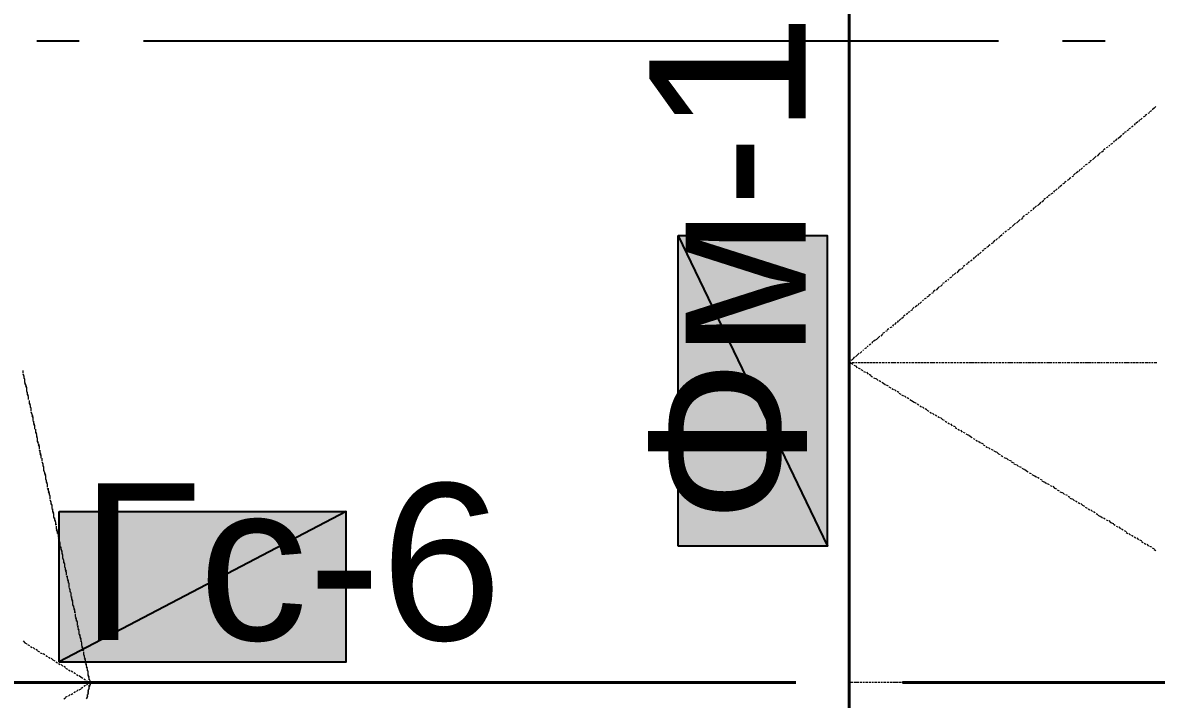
# Model space of a CAD drawing. Extents: x 8 to 21351, y 0 to 420.
# Drawn here: x 15822.67 to 15849.2, y 217.92 to 233.75 of the extents above; entities that cross this region are included whole.
import ezdxf

# ---------------------------------------------------------------- set-up
doc = ezdxf.new("R2010")
doc.units = 0
doc.styles.add('TEYPDFCAD_TEXT', font='arial.ttf')

msp = doc.modelspace()

# ---------------------------------------------------------------- hatches: boundary and pattern name
at = {"true_color": 0xffffff}
h = msp.add_hatch(color=0, dxfattribs=at)
h.paths.add_polyline_path([(15838.009, 221.509), (15838.009, 228.769), (15841.501, 221.509)])
h.paths.add_polyline_path([(15838.009, 228.769), (15841.501, 221.509), (15841.501, 228.769)])
h = msp.add_hatch(color=0, dxfattribs=at)
h.paths.add_polyline_path([(15823.531, 222.313), (15830.24, 222.313), (15823.531, 218.8)])
h.paths.add_polyline_path([(15830.24, 222.313), (15823.531, 218.8), (15830.24, 218.8)])

# ---------------------------------------------------------------- linework, layer by layer
at = {"color": 7, "lineweight": 40}
for p, q in [((15842.009, 262.065), (15842.009, 174.561)), ((15840.76, 218.313), (15813.244, 218.313)), ((15870.753, 218.313), (15843.258, 218.313))]:
    msp.add_line(p, q, dxfattribs=at)
at = {"lineweight": 25}
for p, q in [((15842.009, 245.914), (15842.009, 225.912)), ((15823.996, 233.32), (15823.001, 233.32)), ((15845.502, 233.32), (15825.499, 233.32)), ((15847.999, 233.32), (15847.004, 233.32)), ((15842.009, 224.409), (15842.009, 223.414)), ((15842.009, 221.911), (15842.009, 201.909))]:
    msp.add_line(p, q, dxfattribs=at)
at = {"color": 7, "lineweight": 5}
for p, q in [((15842.009, 233.701), (15842.009, 233.744)), ((15842.009, 233.617), (15842.009, 233.68)), ((15842.009, 233.553), (15842.009, 233.617)), ((15842.009, 233.489), (15842.009, 233.532)), ((15842.009, 233.426), (15842.009, 233.468)), ((15842.009, 233.341), (15842.009, 233.405)), ((15842.009, 233.278), (15842.009, 233.32)), ((15842.009, 233.214), (15842.009, 233.257)), ((15842.009, 233.13), (15842.009, 233.193)), ((15842.009, 233.066), (15842.009, 233.108)), ((15842.009, 233.003), (15842.009, 233.045)), ((15842.009, 232.918), (15842.009, 232.982)), ((15842.009, 232.855), (15842.009, 232.897)), ((15842.009, 232.791), (15842.009, 232.833)), ((15842.009, 232.727), (15842.009, 232.77)), ((15842.009, 232.643), (15842.009, 232.706)), ((15842.009, 232.579), (15842.009, 232.622)), ((15842.009, 232.516), (15842.009, 232.558)), ((15842.009, 232.431), (15842.009, 232.495)), ((15842.009, 232.368), (15842.009, 232.41)), ((15842.009, 232.304), (15842.009, 232.346)), ((15842.009, 232.22), (15842.009, 232.283)), ((15842.009, 232.156), (15842.009, 232.198)), ((15842.009, 232.093), (15842.009, 232.135)), ((15842.009, 232.008), (15842.009, 232.071)), ((15842.009, 231.944), (15842.009, 231.987)), ((15842.009, 231.881), (15842.009, 231.923)), ((15842.009, 231.817), (15842.009, 231.86)), ((15842.009, 231.733), (15842.009, 231.796)), ((15842.009, 231.669), (15842.009, 231.711)), ((15842.009, 231.606), (15842.009, 231.648)), ((15842.009, 231.521), (15842.009, 231.584)), ((15848.931, 231.563), (15848.888, 231.542)), ((15848.973, 231.606), (15848.931, 231.584)), ((15849.036, 231.648), (15848.994, 231.627)), ((15849.079, 231.69), (15849.036, 231.669)), ((15849.142, 231.754), (15849.1, 231.711)), ((15849.185, 231.796), (15849.142, 231.754)), ((15842.009, 231.458), (15842.009, 231.5)), ((15842.009, 231.394), (15842.009, 231.436)), ((15842.009, 231.309), (15842.009, 231.373)), ((15842.009, 231.246), (15842.009, 231.288)), ((15848.592, 231.288), (15848.55, 231.267)), ((15848.655, 231.331), (15848.613, 231.309)), ((15848.698, 231.394), (15848.677, 231.352)), ((15848.761, 231.436), (15848.719, 231.394)), ((15848.804, 231.479), (15848.782, 231.436)), ((15848.867, 231.521), (15848.825, 231.479)), ((15842.009, 231.182), (15842.009, 231.225)), ((15842.009, 231.098), (15842.009, 231.161)), ((15842.009, 231.034), (15842.009, 231.077)), ((15842.009, 230.971), (15842.009, 231.013)), ((15848.274, 231.034), (15848.232, 230.992)), ((15848.338, 231.077), (15848.296, 231.034)), ((15848.38, 231.119), (15848.338, 231.077)), ((15848.444, 231.161), (15848.401, 231.14)), ((15848.486, 231.203), (15848.444, 231.182)), ((15848.55, 231.246), (15848.507, 231.225)), ((15842.009, 230.907), (15842.009, 230.95)), ((15842.009, 230.822), (15842.009, 230.886)), ((15842.009, 230.759), (15842.009, 230.801)), ((15847.957, 230.759), (15847.915, 230.717)), ((15847.999, 230.801), (15847.957, 230.78)), ((15848.063, 230.844), (15848.02, 230.822)), ((15848.105, 230.886), (15848.084, 230.865)), ((15848.169, 230.928), (15848.126, 230.907)), ((15848.211, 230.992), (15848.19, 230.95)), ((15842.009, 230.696), (15842.009, 230.738)), ((15842.009, 230.611), (15842.009, 230.674)), ((15842.009, 230.547), (15842.009, 230.59)), ((15842.009, 230.484), (15842.009, 230.526)), ((15847.639, 230.484), (15847.597, 230.463)), ((15847.682, 230.526), (15847.639, 230.505)), ((15847.745, 230.59), (15847.703, 230.547)), ((15847.788, 230.632), (15847.745, 230.59)), ((15847.851, 230.674), (15847.809, 230.632)), ((15847.893, 230.717), (15847.851, 230.674)), ((15842.009, 230.399), (15842.009, 230.463)), ((15842.009, 230.336), (15842.009, 230.378)), ((15842.009, 230.272), (15842.009, 230.315)), ((15842.009, 230.188), (15842.009, 230.251)), ((15847.301, 230.23), (15847.258, 230.188)), ((15847.364, 230.272), (15847.322, 230.23)), ((15847.407, 230.315), (15847.385, 230.272)), ((15847.47, 230.357), (15847.428, 230.315)), ((15847.512, 230.399), (15847.491, 230.378)), ((15847.576, 230.441), (15847.534, 230.42)), ((15842.009, 230.124), (15842.009, 230.166)), ((15842.009, 230.06), (15842.009, 230.103)), ((15842.009, 229.997), (15842.009, 230.039)), ((15842.009, 229.912), (15842.009, 229.976)), ((15846.983, 229.955), (15846.941, 229.912)), ((15847.047, 229.997), (15847.004, 229.976)), ((15847.089, 230.039), (15847.047, 230.018)), ((15847.153, 230.082), (15847.11, 230.06)), ((15847.195, 230.124), (15847.153, 230.103)), ((15847.258, 230.166), (15847.216, 230.145)), ((15842.009, 229.849), (15842.009, 229.891)), ((15842.009, 229.785), (15842.009, 229.828)), ((15842.009, 229.701), (15842.009, 229.764)), ((15842.009, 229.637), (15842.009, 229.679)), ((15846.666, 229.679), (15846.623, 229.658)), ((15846.708, 229.722), (15846.666, 229.701)), ((15846.772, 229.764), (15846.729, 229.743)), ((15846.814, 229.828), (15846.793, 229.785)), ((15846.877, 229.87), (15846.835, 229.828)), ((15846.92, 229.912), (15846.899, 229.87)), ((15842.009, 229.574), (15842.009, 229.616)), ((15842.009, 229.489), (15842.009, 229.553)), ((15842.009, 229.425), (15842.009, 229.468)), ((15846.327, 229.425), (15846.306, 229.383)), ((15846.391, 229.468), (15846.348, 229.425)), ((15846.454, 229.51), (15846.412, 229.468)), ((15846.496, 229.553), (15846.454, 229.51)), ((15846.56, 229.595), (15846.518, 229.553)), ((15846.602, 229.637), (15846.56, 229.616)), ((15842.009, 229.362), (15842.009, 229.404)), ((15842.009, 229.277), (15842.009, 229.341)), ((15842.009, 229.214), (15842.009, 229.256)), ((15842.009, 229.15), (15842.009, 229.193)), ((15846.01, 229.15), (15845.967, 229.108)), ((15846.073, 229.193), (15846.031, 229.15)), ((15846.115, 229.235), (15846.073, 229.214)), ((15846.179, 229.277), (15846.137, 229.256)), ((15846.221, 229.32), (15846.2, 229.298)), ((15846.285, 229.362), (15846.242, 229.341)), ((15842.009, 229.087), (15842.009, 229.129)), ((15842.009, 229.002), (15842.009, 229.066)), ((15842.009, 228.939), (15842.009, 228.981)), ((15842.009, 228.875), (15842.009, 228.917)), ((15845.756, 228.917), (15845.713, 228.896)), ((15845.798, 228.96), (15845.756, 228.939)), ((15845.861, 229.023), (15845.819, 228.981)), ((15845.904, 229.066), (15845.861, 229.023)), ((15845.967, 229.108), (15845.925, 229.066)), ((15842.009, 228.791), (15842.009, 228.854)), ((15842.009, 228.727), (15842.009, 228.769)), ((15842.009, 228.663), (15842.009, 228.706)), ((15842.009, 228.579), (15842.009, 228.642)), ((15845.417, 228.663), (15845.375, 228.621)), ((15845.48, 228.706), (15845.438, 228.663)), ((15845.523, 228.748), (15845.502, 228.706)), ((15845.586, 228.791), (15845.544, 228.748)), ((15845.629, 228.833), (15845.607, 228.812)), ((15845.692, 228.875), (15845.65, 228.854)), ((15842.009, 228.515), (15842.009, 228.558)), ((15842.009, 228.452), (15842.009, 228.494)), ((15842.009, 228.367), (15842.009, 228.431)), ((15845.099, 228.388), (15845.057, 228.346)), ((15845.163, 228.431), (15845.121, 228.41)), ((15845.205, 228.473), (15845.163, 228.452)), ((15845.269, 228.515), (15845.226, 228.494)), ((15845.311, 228.558), (15845.269, 228.536)), ((15845.375, 228.6), (15845.332, 228.579)), ((15842.009, 228.304), (15842.009, 228.346)), ((15842.009, 228.24), (15842.009, 228.282)), ((15842.009, 228.177), (15842.009, 228.219)), ((15842.009, 228.092), (15842.009, 228.155)), ((15844.782, 228.113), (15844.74, 228.092)), ((15844.824, 228.155), (15844.782, 228.134)), ((15844.888, 228.198), (15844.845, 228.177)), ((15844.93, 228.261), (15844.909, 228.219)), ((15844.994, 228.304), (15844.951, 228.261)), ((15845.036, 228.346), (15845.015, 228.304)), ((15842.009, 228.029), (15842.009, 228.071)), ((15842.009, 227.965), (15842.009, 228.007)), ((15842.009, 227.88), (15842.009, 227.944)), ((15842.009, 227.817), (15842.009, 227.859)), ((15844.443, 227.859), (15844.422, 227.817)), ((15844.507, 227.901), (15844.464, 227.859)), ((15844.57, 227.944), (15844.528, 227.901)), ((15844.613, 227.986), (15844.57, 227.944)), ((15844.676, 228.029), (15844.634, 227.986)), ((15844.718, 228.071), (15844.676, 228.05)), ((15842.009, 227.753), (15842.009, 227.796)), ((15842.009, 227.669), (15842.009, 227.732)), ((15842.009, 227.605), (15842.009, 227.648)), ((15842.009, 227.542), (15842.009, 227.584)), ((15844.126, 227.584), (15844.083, 227.542)), ((15844.189, 227.626), (15844.147, 227.584)), ((15844.232, 227.669), (15844.189, 227.648)), ((15844.295, 227.711), (15844.253, 227.69)), ((15844.337, 227.753), (15844.316, 227.732)), ((15844.401, 227.796), (15844.359, 227.774)), ((15842.009, 227.457), (15842.009, 227.52)), ((15842.009, 227.393), (15842.009, 227.436)), ((15842.009, 227.33), (15842.009, 227.372)), ((15842.009, 227.267), (15842.009, 227.309)), ((15843.808, 227.309), (15843.766, 227.288)), ((15843.872, 227.351), (15843.829, 227.33)), ((15843.914, 227.393), (15843.872, 227.372)), ((15843.978, 227.436), (15843.935, 227.415)), ((15844.02, 227.499), (15843.978, 227.457)), ((15844.083, 227.542), (15844.041, 227.499)), ((15842.009, 227.182), (15842.009, 227.245)), ((15842.009, 227.118), (15842.009, 227.161)), ((15842.009, 227.055), (15842.009, 227.097)), ((15842.009, 226.97), (15842.009, 227.034)), ((15843.491, 227.034), (15843.448, 227.012)), ((15843.533, 227.097), (15843.491, 227.055)), ((15843.597, 227.139), (15843.554, 227.097)), ((15843.639, 227.182), (15843.618, 227.139)), ((15843.702, 227.224), (15843.66, 227.182)), ((15843.745, 227.267), (15843.724, 227.245)), ((15842.009, 226.907), (15842.009, 226.949)), ((15842.009, 226.843), (15842.009, 226.886)), ((15842.009, 226.758), (15842.009, 226.822)), ((15843.152, 226.78), (15843.131, 226.737)), ((15843.216, 226.822), (15843.173, 226.78)), ((15843.279, 226.864), (15843.237, 226.822)), ((15843.321, 226.907), (15843.279, 226.886)), ((15843.385, 226.949), (15843.343, 226.928)), ((15843.427, 226.991), (15843.385, 226.97)), ((15842.009, 226.695), (15842.009, 226.737)), ((15842.009, 226.631), (15842.009, 226.674)), ((15842.009, 226.547), (15842.009, 226.61)), ((15842.009, 226.483), (15842.009, 226.547)), ((15842.835, 226.505), (15842.792, 226.483)), ((15842.898, 226.547), (15842.856, 226.526)), ((15842.94, 226.589), (15842.898, 226.568)), ((15843.004, 226.631), (15842.962, 226.61)), ((15843.046, 226.695), (15843.025, 226.653)), ((15843.11, 226.737), (15843.067, 226.695)), ((15842.009, 226.42), (15842.009, 226.462)), ((15842.009, 226.356), (15842.009, 226.399)), ((15842.009, 226.272), (15842.009, 226.335)), ((15842.009, 226.208), (15842.009, 226.25)), ((15842.559, 226.293), (15842.538, 226.25)), ((15842.623, 226.335), (15842.581, 226.293)), ((15842.686, 226.377), (15842.644, 226.335)), ((15842.729, 226.42), (15842.686, 226.377)), ((15842.792, 226.462), (15842.75, 226.42)), ((15842.009, 226.145), (15842.009, 226.187)), ((15842.009, 226.06), (15842.009, 226.124)), ((15842.009, 225.996), (15842.009, 226.039)), ((15842.009, 225.933), (15842.009, 225.975)), ((15842.2, 225.975), (15842.157, 225.933)), ((15842.242, 226.018), (15842.2, 225.975)), ((15842.305, 226.06), (15842.263, 226.018)), ((15842.348, 226.102), (15842.327, 226.081)), ((15842.411, 226.145), (15842.369, 226.124)), ((15842.454, 226.187), (15842.432, 226.166)), ((15842.517, 226.229), (15842.475, 226.208)), ((15842.009, 225.848), (15842.009, 225.912)), ((15842.03, 225.827), (15842.009, 225.806)), ((15842.009, 225.785), (15842.009, 225.827)), ((15842.009, 225.806), (15842.051, 225.806)), ((15842.009, 225.806), (15842.03, 225.785)), ((15842.009, 225.721), (15842.009, 225.764)), ((15842.094, 225.869), (15842.051, 225.848)), ((15842.051, 225.785), (15842.094, 225.764)), ((15842.073, 225.806), (15842.136, 225.806)), ((15842.136, 225.933), (15842.094, 225.891)), ((15842.115, 225.743), (15842.157, 225.721)), ((15842.157, 225.806), (15842.2, 225.806)), ((15842.157, 225.721), (15842.2, 225.679)), ((15842.221, 225.806), (15842.263, 225.806)), ((15842.284, 225.806), (15842.327, 225.806)), ((15842.348, 225.806), (15842.411, 225.806)), ((15842.432, 225.806), (15842.475, 225.806)), ((15842.496, 225.806), (15842.538, 225.806)), ((15842.559, 225.806), (15842.623, 225.806)), ((15842.644, 225.806), (15842.686, 225.806)), ((15842.708, 225.806), (15842.75, 225.806)), ((15842.771, 225.806), (15842.835, 225.806)), ((15842.856, 225.806), (15842.898, 225.806)), ((15842.919, 225.806), (15842.962, 225.806)), ((15842.983, 225.806), (15843.046, 225.806)), ((15843.046, 225.806), (15843.11, 225.806)), ((15843.131, 225.806), (15843.173, 225.806)), ((15843.194, 225.806), (15843.237, 225.806)), ((15843.258, 225.806), (15843.321, 225.806)), ((15843.343, 225.806), (15843.385, 225.806)), ((15843.406, 225.806), (15843.448, 225.806)), ((15843.47, 225.806), (15843.533, 225.806)), ((15843.554, 225.806), (15843.597, 225.806)), ((15843.618, 225.806), (15843.66, 225.806)), ((15843.681, 225.806), (15843.745, 225.806)), ((15843.766, 225.806), (15843.808, 225.806)), ((15843.829, 225.806), (15843.872, 225.806)), ((15843.893, 225.806), (15843.956, 225.806)), ((15843.956, 225.806), (15844.02, 225.806)), ((15844.041, 225.806), (15844.083, 225.806)), ((15844.105, 225.806), (15844.147, 225.806)), ((15844.168, 225.806), (15844.232, 225.806)), ((15844.253, 225.806), (15844.295, 225.806)), ((15844.316, 225.806), (15844.359, 225.806)), ((15844.38, 225.806), (15844.443, 225.806)), ((15844.464, 225.806), (15844.507, 225.806)), ((15844.528, 225.806), (15844.57, 225.806)), ((15844.591, 225.806), (15844.655, 225.806)), ((15844.676, 225.806), (15844.718, 225.806)), ((15844.74, 225.806), (15844.782, 225.806)), ((15844.803, 225.806), (15844.867, 225.806)), ((15844.867, 225.806), (15844.93, 225.806)), ((15844.951, 225.806), (15844.994, 225.806)), ((15845.015, 225.806), (15845.057, 225.806)), ((15845.078, 225.806), (15845.142, 225.806)), ((15845.163, 225.806), (15845.205, 225.806)), ((15845.226, 225.806), (15845.269, 225.806)), ((15845.29, 225.806), (15845.353, 225.806)), ((15845.375, 225.806), (15845.417, 225.806)), ((15845.438, 225.806), (15845.48, 225.806)), ((15845.502, 225.806), (15845.565, 225.806)), ((15845.586, 225.806), (15845.629, 225.806)), ((15845.65, 225.806), (15845.692, 225.806)), ((15845.713, 225.806), (15845.777, 225.806)), ((15845.777, 225.806), (15845.84, 225.806)), ((15845.861, 225.806), (15845.904, 225.806)), ((15845.925, 225.806), (15845.967, 225.806)), ((15845.988, 225.806), (15846.052, 225.806)), ((15846.073, 225.806), (15846.115, 225.806)), ((15846.137, 225.806), (15846.179, 225.806)), ((15846.2, 225.806), (15846.264, 225.806)), ((15846.285, 225.806), (15846.327, 225.806)), ((15846.348, 225.806), (15846.391, 225.806)), ((15846.412, 225.806), (15846.475, 225.806)), ((15846.496, 225.806), (15846.539, 225.806)), ((15846.56, 225.806), (15846.602, 225.806)), ((15846.623, 225.806), (15846.687, 225.806)), ((15846.687, 225.806), (15846.75, 225.806)), ((15846.772, 225.806), (15846.814, 225.806)), ((15846.835, 225.806), (15846.877, 225.806)), ((15846.899, 225.806), (15846.962, 225.806)), ((15846.983, 225.806), (15847.026, 225.806)), ((15847.047, 225.806), (15847.089, 225.806)), ((15847.11, 225.806), (15847.174, 225.806)), ((15847.195, 225.806), (15847.237, 225.806)), ((15847.258, 225.806), (15847.301, 225.806)), ((15847.322, 225.806), (15847.385, 225.806)), ((15847.407, 225.806), (15847.449, 225.806)), ((15847.47, 225.806), (15847.512, 225.806)), ((15847.534, 225.806), (15847.597, 225.806)), ((15847.597, 225.806), (15847.661, 225.806)), ((15847.682, 225.806), (15847.724, 225.806)), ((15847.745, 225.806), (15847.788, 225.806)), ((15847.809, 225.806), (15847.872, 225.806)), ((15847.893, 225.806), (15847.936, 225.806)), ((15847.957, 225.806), (15847.999, 225.806)), ((15848.02, 225.806), (15848.084, 225.806)), ((15848.105, 225.806), (15848.147, 225.806)), ((15848.169, 225.806), (15848.211, 225.806)), ((15848.232, 225.806), (15848.296, 225.806)), ((15848.317, 225.806), (15848.359, 225.806)), ((15848.38, 225.806), (15848.423, 225.806)), ((15848.444, 225.806), (15848.507, 225.806)), ((15848.507, 225.806), (15848.571, 225.806)), ((15848.592, 225.806), (15848.634, 225.806)), ((15848.655, 225.806), (15848.698, 225.806)), ((15848.719, 225.806), (15848.782, 225.806)), ((15848.804, 225.806), (15848.846, 225.806)), ((15848.867, 225.806), (15848.909, 225.806)), ((15848.931, 225.806), (15848.994, 225.806)), ((15849.015, 225.806), (15849.058, 225.806)), ((15849.079, 225.806), (15849.121, 225.806)), ((15849.142, 225.806), (15849.206, 225.806)), ((15822.684, 225.552), (15822.684, 225.615)), ((15822.684, 225.552), (15822.684, 225.594)), ((15822.705, 225.467), (15822.684, 225.531)), ((15822.705, 225.488), (15822.684, 225.531)), ((15822.705, 225.425), (15822.705, 225.467)), ((15822.726, 225.404), (15822.705, 225.446)), ((15842.009, 225.637), (15842.009, 225.7)), ((15842.009, 225.573), (15842.009, 225.637)), ((15842.009, 225.51), (15842.009, 225.552)), ((15842.009, 225.446), (15842.009, 225.488)), ((15842.221, 225.679), (15842.263, 225.658)), ((15842.284, 225.637), (15842.327, 225.615)), ((15842.348, 225.594), (15842.39, 225.573)), ((15842.411, 225.573), (15842.454, 225.531)), ((15842.475, 225.531), (15842.517, 225.51)), ((15842.517, 225.488), (15842.559, 225.467)), ((15842.581, 225.446), (15842.623, 225.425)), ((15822.726, 225.361), (15822.726, 225.404)), ((15822.726, 225.34), (15822.726, 225.383)), ((15822.747, 225.277), (15822.726, 225.34)), ((15822.747, 225.277), (15822.726, 225.319)), ((15822.769, 225.213), (15822.747, 225.277)), ((15822.769, 225.192), (15822.747, 225.256)), ((15822.769, 225.129), (15822.769, 225.192)), ((15822.769, 225.15), (15822.769, 225.192)), ((15842.009, 225.361), (15842.009, 225.425)), ((15842.009, 225.298), (15842.009, 225.34)), ((15842.009, 225.234), (15842.009, 225.277)), ((15842.009, 225.15), (15842.009, 225.213)), ((15842.644, 225.425), (15842.686, 225.383)), ((15842.708, 225.383), (15842.75, 225.361)), ((15842.771, 225.34), (15842.813, 225.319)), ((15842.813, 225.319), (15842.856, 225.277)), ((15842.877, 225.277), (15842.919, 225.256)), ((15842.94, 225.234), (15842.983, 225.213)), ((15843.004, 225.192), (15843.046, 225.171)), ((15843.067, 225.171), (15843.11, 225.129)), ((15822.79, 225.086), (15822.769, 225.129)), ((15822.79, 225.065), (15822.79, 225.107)), ((15822.811, 225.023), (15822.79, 225.065)), ((15822.811, 225.002), (15822.79, 225.044)), ((15822.811, 224.938), (15822.811, 225.002)), ((15822.811, 224.938), (15822.811, 224.981)), ((15822.832, 224.853), (15822.832, 224.917)), ((15822.832, 224.875), (15822.832, 224.917)), ((15842.009, 225.086), (15842.009, 225.129)), ((15842.009, 225.023), (15842.009, 225.065)), ((15842.009, 224.938), (15842.009, 225.002)), ((15842.009, 224.875), (15842.009, 224.917)), ((15843.131, 225.129), (15843.173, 225.107)), ((15843.173, 225.086), (15843.216, 225.065)), ((15843.237, 225.044), (15843.279, 225.023)), ((15843.3, 225.023), (15843.343, 224.981)), ((15843.364, 224.981), (15843.406, 224.959)), ((15843.427, 224.938), (15843.47, 224.917)), ((15843.47, 224.917), (15843.533, 224.875)), ((15822.853, 224.811), (15822.832, 224.853)), ((15822.853, 224.79), (15822.832, 224.832)), ((15822.853, 224.748), (15822.853, 224.79)), ((15822.874, 224.726), (15822.853, 224.769)), ((15822.874, 224.663), (15822.874, 224.726)), ((15822.874, 224.663), (15822.874, 224.705)), ((15822.896, 224.578), (15822.874, 224.642)), ((15822.896, 224.6), (15822.874, 224.642)), ((15842.009, 224.811), (15842.009, 224.853)), ((15842.009, 224.726), (15842.009, 224.79)), ((15842.009, 224.663), (15842.009, 224.726)), ((15842.009, 224.6), (15842.009, 224.642)), ((15843.533, 224.875), (15843.575, 224.853)), ((15843.597, 224.832), (15843.639, 224.811)), ((15843.66, 224.79), (15843.702, 224.769)), ((15843.724, 224.769), (15843.766, 224.726)), ((15843.787, 224.726), (15843.829, 224.705)), ((15843.829, 224.684), (15843.872, 224.663)), ((15843.893, 224.642), (15843.935, 224.621)), ((15822.917, 224.536), (15822.896, 224.578)), ((15822.917, 224.515), (15822.896, 224.557)), ((15822.917, 224.472), (15822.917, 224.515)), ((15822.917, 224.451), (15822.917, 224.494)), ((15822.938, 224.388), (15822.917, 224.451)), ((15822.938, 224.388), (15822.938, 224.43)), ((15822.959, 224.324), (15822.938, 224.388)), ((15842.009, 224.536), (15842.009, 224.578)), ((15842.009, 224.451), (15842.009, 224.515)), ((15842.009, 224.388), (15842.009, 224.43)), ((15843.956, 224.621), (15843.999, 224.578)), ((15844.02, 224.578), (15844.062, 224.557)), ((15844.083, 224.536), (15844.126, 224.515)), ((15844.147, 224.515), (15844.189, 224.472)), ((15844.189, 224.472), (15844.232, 224.451)), ((15844.253, 224.43), (15844.295, 224.409)), ((15844.316, 224.388), (15844.359, 224.367)), ((15822.959, 224.303), (15822.938, 224.367)), ((15822.959, 224.24), (15822.959, 224.303)), ((15822.959, 224.261), (15822.959, 224.303)), ((15822.98, 224.197), (15822.98, 224.24)), ((15822.98, 224.176), (15822.98, 224.218)), ((15823.001, 224.134), (15822.98, 224.176)), ((15823.001, 224.113), (15822.98, 224.155)), ((15823.001, 224.049), (15823.001, 224.113)), ((15842.009, 224.324), (15842.009, 224.367)), ((15842.009, 224.24), (15842.009, 224.303)), ((15842.009, 224.176), (15842.009, 224.218)), ((15842.009, 224.113), (15842.009, 224.155)), ((15844.38, 224.367), (15844.422, 224.324)), ((15844.443, 224.324), (15844.486, 224.303)), ((15844.486, 224.282), (15844.528, 224.261)), ((15844.549, 224.24), (15844.591, 224.218)), ((15844.613, 224.218), (15844.655, 224.176)), ((15844.676, 224.176), (15844.718, 224.155)), ((15844.74, 224.134), (15844.782, 224.113)), ((15844.803, 224.113), (15844.845, 224.07)), ((15823.023, 224.028), (15823.001, 224.091)), ((15823.023, 223.964), (15823.023, 224.028)), ((15823.023, 223.986), (15823.023, 224.028)), ((15823.044, 223.922), (15823.023, 223.964)), ((15823.044, 223.901), (15823.023, 223.943)), ((15823.065, 223.859), (15823.044, 223.901)), ((15823.065, 223.838), (15823.044, 223.88)), ((15842.009, 224.028), (15842.009, 224.091)), ((15842.009, 223.964), (15842.009, 224.007)), ((15842.009, 223.901), (15842.009, 223.943)), ((15842.009, 223.816), (15842.009, 223.88)), ((15844.845, 224.07), (15844.888, 224.049)), ((15844.909, 224.028), (15844.951, 224.007)), ((15844.972, 223.986), (15845.015, 223.964)), ((15845.036, 223.964), (15845.078, 223.922)), ((15845.099, 223.922), (15845.142, 223.901)), ((15845.142, 223.88), (15845.184, 223.859)), ((15823.065, 223.774), (15823.065, 223.838)), ((15823.065, 223.774), (15823.065, 223.816)), ((15823.086, 223.71), (15823.065, 223.753)), ((15823.086, 223.689), (15823.086, 223.753)), ((15823.107, 223.647), (15823.086, 223.689)), ((15823.107, 223.626), (15823.086, 223.668)), ((15823.107, 223.583), (15823.107, 223.626)), ((15823.107, 223.562), (15823.107, 223.605)), ((15842.009, 223.753), (15842.009, 223.816)), ((15842.009, 223.689), (15842.009, 223.732)), ((15842.009, 223.626), (15842.009, 223.668)), ((15842.009, 223.541), (15842.009, 223.605)), ((15845.205, 223.838), (15845.248, 223.816)), ((15845.269, 223.816), (15845.311, 223.774)), ((15845.332, 223.774), (15845.375, 223.753)), ((15845.396, 223.732), (15845.438, 223.71)), ((15845.459, 223.71), (15845.502, 223.668)), ((15845.502, 223.668), (15845.544, 223.647)), ((15845.565, 223.626), (15845.607, 223.605)), ((15845.629, 223.583), (15845.671, 223.562)), ((15823.128, 223.499), (15823.128, 223.562)), ((15823.128, 223.499), (15823.128, 223.541)), ((15823.15, 223.414), (15823.128, 223.478)), ((15823.15, 223.435), (15823.128, 223.478)), ((15823.15, 223.372), (15823.15, 223.414)), ((15823.171, 223.351), (15823.15, 223.393)), ((15823.171, 223.308), (15823.171, 223.351)), ((15823.171, 223.287), (15823.171, 223.329)), ((15842.009, 223.478), (15842.009, 223.52)), ((15842.009, 223.414), (15842.009, 223.457)), ((15842.009, 223.329), (15842.009, 223.393)), ((15845.692, 223.562), (15845.734, 223.52)), ((15845.756, 223.52), (15845.798, 223.499)), ((15845.798, 223.478), (15845.861, 223.457)), ((15845.861, 223.435), (15845.904, 223.414)), ((15845.925, 223.414), (15845.967, 223.372)), ((15845.988, 223.372), (15846.031, 223.351)), ((15846.052, 223.329), (15846.094, 223.308)), ((15823.192, 223.224), (15823.171, 223.287)), ((15823.192, 223.224), (15823.171, 223.266)), ((15823.213, 223.16), (15823.192, 223.224)), ((15823.213, 223.139), (15823.192, 223.202)), ((15823.213, 223.076), (15823.213, 223.139)), ((15823.213, 223.097), (15823.213, 223.139)), ((15823.234, 223.033), (15823.213, 223.076)), ((15823.234, 223.012), (15823.234, 223.054)), ((15842.009, 223.266), (15842.009, 223.308)), ((15842.009, 223.202), (15842.009, 223.245)), ((15842.009, 223.118), (15842.009, 223.181)), ((15842.009, 223.054), (15842.009, 223.097)), ((15846.115, 223.308), (15846.158, 223.266)), ((15846.158, 223.266), (15846.2, 223.245)), ((15846.221, 223.224), (15846.264, 223.202)), ((15846.285, 223.181), (15846.327, 223.16)), ((15846.348, 223.16), (15846.391, 223.118)), ((15846.412, 223.118), (15846.454, 223.097)), ((15846.475, 223.076), (15846.518, 223.054)), ((15823.255, 222.97), (15823.234, 223.012)), ((15823.255, 222.948), (15823.234, 222.991)), ((15823.255, 222.885), (15823.255, 222.948)), ((15823.255, 222.885), (15823.255, 222.927)), ((15823.277, 222.821), (15823.255, 222.864)), ((15823.277, 222.8), (15823.277, 222.864)), ((15823.298, 222.758), (15823.277, 222.8)), ((15842.009, 222.991), (15842.009, 223.033)), ((15842.009, 222.906), (15842.009, 222.97)), ((15842.009, 222.843), (15842.009, 222.906)), ((15842.009, 222.779), (15842.009, 222.821)), ((15846.518, 223.033), (15846.56, 223.012)), ((15846.581, 223.012), (15846.623, 222.97)), ((15846.645, 222.97), (15846.687, 222.948)), ((15846.708, 222.927), (15846.75, 222.906)), ((15846.772, 222.906), (15846.814, 222.864)), ((15846.814, 222.864), (15846.856, 222.843)), ((15846.877, 222.821), (15846.92, 222.8)), ((15823.298, 222.737), (15823.277, 222.779)), ((15823.298, 222.695), (15823.298, 222.737)), ((15823.319, 222.673), (15823.298, 222.716)), ((15823.319, 222.61), (15823.319, 222.673)), ((15823.319, 222.61), (15823.319, 222.652)), ((15823.34, 222.525), (15823.319, 222.589)), ((15823.34, 222.546), (15823.319, 222.589)), ((15823.34, 222.483), (15823.34, 222.525)), ((15842.009, 222.716), (15842.009, 222.758)), ((15842.009, 222.631), (15842.009, 222.695)), ((15842.009, 222.567), (15842.009, 222.61)), ((15842.009, 222.504), (15842.009, 222.546)), ((15846.941, 222.779), (15846.983, 222.758)), ((15847.004, 222.758), (15847.047, 222.716)), ((15847.068, 222.716), (15847.11, 222.695)), ((15847.131, 222.673), (15847.174, 222.652)), ((15847.174, 222.631), (15847.216, 222.61)), ((15847.237, 222.61), (15847.28, 222.567)), ((15847.301, 222.567), (15847.343, 222.546)), ((15847.364, 222.525), (15847.407, 222.504)), ((15823.361, 222.462), (15823.34, 222.504)), ((15823.361, 222.419), (15823.361, 222.462)), ((15823.361, 222.398), (15823.361, 222.44)), ((15823.382, 222.335), (15823.361, 222.398)), ((15823.382, 222.335), (15823.382, 222.377)), ((15823.404, 222.271), (15823.382, 222.335)), ((15823.404, 222.25), (15823.382, 222.313)), ((15842.009, 222.419), (15842.009, 222.483)), ((15842.009, 222.356), (15842.009, 222.398)), ((15842.009, 222.292), (15842.009, 222.335)), ((15842.009, 222.208), (15842.009, 222.271)), ((15847.428, 222.504), (15847.47, 222.462)), ((15847.47, 222.462), (15847.512, 222.44)), ((15847.534, 222.419), (15847.576, 222.398)), ((15847.597, 222.377), (15847.639, 222.356)), ((15847.661, 222.356), (15847.703, 222.313)), ((15847.724, 222.313), (15847.766, 222.292)), ((15847.788, 222.271), (15847.83, 222.25)), ((15823.404, 222.186), (15823.404, 222.25)), ((15823.404, 222.208), (15823.404, 222.25)), ((15823.425, 222.144), (15823.404, 222.186)), ((15823.425, 222.123), (15823.425, 222.165)), ((15823.446, 222.081), (15823.425, 222.123)), ((15823.446, 222.06), (15823.425, 222.102)), ((15823.446, 221.996), (15823.446, 222.06)), ((15823.467, 221.996), (15823.446, 222.038)), ((15842.009, 222.144), (15842.009, 222.186)), ((15842.009, 222.081), (15842.009, 222.123)), ((15842.009, 221.996), (15842.009, 222.06)), ((15842.009, 221.933), (15842.009, 221.996)), ((15847.83, 222.229), (15847.872, 222.208)), ((15847.893, 222.208), (15847.936, 222.165)), ((15847.957, 222.165), (15847.999, 222.144)), ((15848.02, 222.123), (15848.063, 222.102)), ((15848.084, 222.102), (15848.126, 222.06)), ((15848.126, 222.06), (15848.19, 222.038)), ((15848.19, 222.017), (15848.232, 221.996)), ((15823.467, 221.911), (15823.467, 221.975)), ((15823.467, 221.933), (15823.467, 221.975)), ((15823.488, 221.869), (15823.467, 221.911)), ((15823.488, 221.848), (15823.467, 221.89)), ((15823.488, 221.805), (15823.488, 221.848)), ((15823.509, 221.784), (15823.488, 221.827)), ((15823.509, 221.721), (15823.509, 221.784)), ((15823.509, 221.721), (15823.509, 221.763)), ((15842.009, 221.869), (15842.009, 221.911)), ((15842.009, 221.805), (15842.009, 221.848)), ((15842.009, 221.721), (15842.009, 221.784)), ((15848.253, 221.975), (15848.296, 221.954)), ((15848.317, 221.954), (15848.359, 221.911)), ((15848.38, 221.911), (15848.423, 221.89)), ((15848.444, 221.869), (15848.486, 221.848)), ((15848.486, 221.827), (15848.528, 221.805)), ((15848.55, 221.805), (15848.592, 221.763)), ((15848.613, 221.763), (15848.655, 221.742)), ((15823.531, 221.657), (15823.509, 221.7)), ((15823.531, 221.636), (15823.531, 221.7)), ((15823.552, 221.594), (15823.531, 221.636)), ((15823.552, 221.573), (15823.531, 221.615)), ((15823.552, 221.53), (15823.552, 221.573)), ((15823.552, 221.509), (15823.552, 221.552)), ((15823.573, 221.446), (15823.552, 221.509)), ((15823.573, 221.446), (15823.573, 221.488)), ((15842.009, 221.657), (15842.009, 221.7)), ((15842.009, 221.594), (15842.009, 221.636)), ((15842.009, 221.509), (15842.009, 221.573)), ((15842.009, 221.446), (15842.009, 221.488)), ((15848.677, 221.721), (15848.719, 221.7)), ((15848.74, 221.7), (15848.782, 221.657)), ((15848.804, 221.657), (15848.846, 221.636)), ((15848.846, 221.615), (15848.888, 221.594)), ((15848.909, 221.573), (15848.952, 221.552)), ((15848.973, 221.552), (15849.015, 221.509)), ((15849.036, 221.509), (15849.079, 221.488)), ((15849.1, 221.467), (15849.142, 221.446)), ((15823.594, 221.382), (15823.573, 221.446)), ((15823.594, 221.361), (15823.573, 221.424)), ((15823.594, 221.319), (15823.594, 221.361)), ((15823.615, 221.298), (15823.594, 221.34)), ((15823.615, 221.255), (15823.615, 221.298)), ((15823.615, 221.234), (15823.615, 221.276)), ((15823.636, 221.17), (15823.615, 221.234)), ((15823.636, 221.17), (15823.615, 221.213)), ((15842.009, 221.382), (15842.009, 221.424)), ((15842.009, 221.298), (15842.009, 221.361)), ((15842.009, 221.234), (15842.009, 221.276)), ((15842.009, 221.17), (15842.009, 221.213)), ((15849.142, 221.424), (15849.185, 221.403)), ((15823.636, 221.107), (15823.636, 221.17)), ((15823.658, 221.086), (15823.636, 221.149)), ((15823.658, 221.022), (15823.658, 221.086)), ((15823.658, 221.043), (15823.658, 221.086)), ((15823.679, 220.98), (15823.658, 221.022)), ((15823.679, 220.959), (15823.679, 221.001)), ((15823.7, 220.917), (15823.679, 220.959)), ((15823.7, 220.895), (15823.679, 220.938)), ((15842.009, 221.086), (15842.009, 221.149)), ((15842.009, 221.022), (15842.009, 221.086)), ((15842.009, 220.959), (15842.009, 221.001)), ((15842.009, 220.895), (15842.009, 220.938)), ((15823.7, 220.832), (15823.7, 220.895)), ((15823.7, 220.832), (15823.7, 220.874)), ((15823.721, 220.768), (15823.7, 220.811)), ((15823.721, 220.747), (15823.721, 220.811)), ((15823.742, 220.705), (15823.721, 220.747)), ((15823.742, 220.684), (15823.721, 220.726)), ((15823.742, 220.641), (15823.742, 220.684)), ((15823.763, 220.62), (15823.742, 220.662)), ((15842.009, 220.811), (15842.009, 220.874)), ((15842.009, 220.747), (15842.009, 220.79)), ((15842.009, 220.684), (15842.009, 220.726)), ((15842.009, 220.599), (15842.009, 220.662)), ((15823.763, 220.557), (15823.763, 220.62)), ((15823.763, 220.557), (15823.763, 220.599)), ((15823.785, 220.472), (15823.763, 220.536)), ((15823.785, 220.493), (15823.763, 220.536)), ((15823.785, 220.43), (15823.785, 220.472)), ((15823.806, 220.409), (15823.785, 220.451)), ((15823.806, 220.366), (15823.806, 220.409)), ((15842.009, 220.536), (15842.009, 220.578)), ((15842.009, 220.472), (15842.009, 220.514)), ((15842.009, 220.387), (15842.009, 220.451)), ((15823.806, 220.345), (15823.806, 220.387)), ((15823.827, 220.281), (15823.806, 220.345)), ((15823.827, 220.281), (15823.827, 220.324)), ((15823.848, 220.218), (15823.827, 220.281)), ((15823.848, 220.197), (15823.827, 220.26)), ((15823.848, 220.133), (15823.848, 220.197)), ((15823.848, 220.155), (15823.848, 220.197)), ((15823.869, 220.091), (15823.848, 220.133)), ((15842.009, 220.324), (15842.009, 220.366)), ((15842.009, 220.26), (15842.009, 220.303)), ((15842.009, 220.176), (15842.009, 220.239)), ((15842.009, 220.112), (15842.009, 220.176)), ((15823.869, 220.07), (15823.869, 220.112)), ((15823.89, 220.027), (15823.869, 220.07)), ((15823.89, 220.006), (15823.869, 220.049)), ((15823.89, 219.943), (15823.89, 220.006)), ((15823.912, 219.943), (15823.89, 219.985)), ((15823.912, 219.858), (15823.912, 219.922)), ((15823.912, 219.879), (15823.912, 219.922)), ((15842.009, 220.049), (15842.009, 220.091)), ((15842.009, 219.985), (15842.009, 220.027)), ((15842.009, 219.9), (15842.009, 219.964)), ((15842.009, 219.837), (15842.009, 219.879)), ((15823.933, 219.816), (15823.912, 219.858)), ((15823.933, 219.795), (15823.912, 219.837)), ((15823.933, 219.752), (15823.933, 219.795)), ((15823.954, 219.731), (15823.933, 219.774)), ((15823.954, 219.668), (15823.954, 219.731)), ((15823.954, 219.668), (15823.954, 219.71)), ((15823.975, 219.604), (15823.954, 219.647)), ((15823.975, 219.583), (15823.975, 219.647)), ((15842.009, 219.774), (15842.009, 219.816)), ((15842.009, 219.689), (15842.009, 219.752)), ((15842.009, 219.625), (15842.009, 219.668)), ((15842.009, 219.562), (15842.009, 219.604)), ((15823.996, 219.541), (15823.975, 219.583)), ((15823.996, 219.519), (15823.975, 219.562)), ((15823.996, 219.477), (15823.996, 219.519)), ((15823.996, 219.456), (15823.996, 219.498)), ((15824.017, 219.393), (15823.996, 219.456)), ((15824.017, 219.393), (15824.017, 219.435)), ((15824.039, 219.329), (15824.017, 219.393)), ((15824.039, 219.308), (15824.017, 219.371)), ((15842.009, 219.477), (15842.009, 219.541)), ((15842.009, 219.414), (15842.009, 219.456)), ((15842.009, 219.35), (15842.009, 219.393)), ((15822.684, 219.287), (15822.726, 219.244)), ((15822.726, 219.244), (15822.769, 219.223)), ((15822.79, 219.202), (15822.832, 219.181)), ((15822.853, 219.16), (15822.896, 219.138)), ((15822.917, 219.138), (15822.959, 219.096)), ((15822.98, 219.096), (15823.023, 219.075)), ((15824.06, 219.244), (15824.039, 219.308)), ((15824.039, 219.266), (15824.039, 219.308)), ((15824.06, 219.202), (15824.06, 219.244)), ((15824.06, 219.181), (15824.06, 219.223)), ((15824.081, 219.138), (15824.06, 219.181)), ((15824.081, 219.117), (15824.06, 219.16)), ((15824.081, 219.054), (15824.081, 219.117)), ((15824.102, 219.054), (15824.081, 219.096)), ((15842.009, 219.266), (15842.009, 219.329)), ((15842.009, 219.202), (15842.009, 219.266)), ((15842.009, 219.138), (15842.009, 219.181)), ((15842.009, 219.075), (15842.009, 219.117)), ((15823.023, 219.054), (15823.065, 219.033)), ((15823.086, 219.012), (15823.128, 218.99)), ((15823.15, 218.99), (15823.192, 218.969)), ((15823.213, 218.948), (15823.255, 218.927)), ((15823.277, 218.906), (15823.319, 218.884)), ((15823.34, 218.884), (15823.382, 218.842)), ((15823.382, 218.842), (15823.425, 218.821)), ((15824.102, 218.969), (15824.102, 219.033)), ((15824.102, 218.99), (15824.102, 219.033)), ((15824.123, 218.927), (15824.102, 218.969)), ((15824.123, 218.906), (15824.123, 218.948)), ((15824.144, 218.863), (15824.123, 218.906)), ((15824.144, 218.842), (15824.123, 218.884)), ((15824.144, 218.779), (15824.144, 218.842)), ((15824.144, 218.779), (15824.144, 218.821)), ((15842.009, 218.99), (15842.009, 219.054)), ((15842.009, 218.927), (15842.009, 218.969)), ((15842.009, 218.863), (15842.009, 218.906)), ((15842.009, 218.779), (15842.009, 218.842)), ((15823.446, 218.8), (15823.488, 218.779)), ((15823.509, 218.757), (15823.552, 218.736)), ((15823.573, 218.736), (15823.615, 218.694)), ((15823.636, 218.694), (15823.679, 218.673)), ((15823.679, 218.652), (15823.721, 218.631)), ((15823.742, 218.609), (15823.785, 218.588)), ((15823.806, 218.588), (15823.848, 218.567)), ((15823.869, 218.546), (15823.912, 218.525)), ((15824.166, 218.715), (15824.144, 218.757)), ((15824.166, 218.694), (15824.166, 218.757)), ((15824.187, 218.652), (15824.166, 218.694)), ((15824.187, 218.631), (15824.166, 218.673)), ((15824.187, 218.588), (15824.187, 218.631)), ((15824.208, 218.567), (15824.187, 218.609)), ((15824.208, 218.504), (15824.208, 218.567)), ((15824.208, 218.504), (15824.208, 218.546)), ((15842.009, 218.715), (15842.009, 218.757)), ((15842.009, 218.652), (15842.009, 218.694)), ((15842.009, 218.567), (15842.009, 218.631)), ((15842.009, 218.504), (15842.009, 218.546)), ((15822.747, 218.313), (15822.684, 218.313)), ((15822.811, 218.313), (15822.747, 218.313)), ((15822.874, 218.313), (15822.832, 218.313)), ((15822.938, 218.313), (15822.896, 218.313)), ((15823.023, 218.313), (15822.959, 218.313)), ((15823.086, 218.313), (15823.044, 218.313)), ((15823.15, 218.313), (15823.107, 218.313)), ((15823.234, 218.313), (15823.171, 218.313)), ((15823.298, 218.313), (15823.255, 218.313)), ((15823.361, 218.313), (15823.319, 218.313)), ((15823.446, 218.313), (15823.382, 218.313)), ((15823.509, 218.313), (15823.467, 218.313)), ((15823.573, 218.313), (15823.531, 218.313)), ((15823.658, 218.313), (15823.594, 218.313)), ((15823.721, 218.313), (15823.658, 218.313)), ((15823.785, 218.313), (15823.742, 218.313)), ((15823.848, 218.313), (15823.806, 218.313)), ((15823.933, 218.313), (15823.869, 218.313)), ((15823.933, 218.504), (15823.975, 218.482)), ((15823.996, 218.313), (15823.954, 218.313)), ((15823.996, 218.482), (15824.039, 218.44)), ((15824.06, 218.313), (15824.017, 218.313)), ((15824.039, 218.44), (15824.081, 218.419)), ((15824.144, 218.313), (15824.081, 218.313)), ((15824.102, 218.398), (15824.144, 218.376)), ((15824.166, 218.355), (15824.208, 218.334)), ((15824.208, 218.313), (15824.166, 218.313)), ((15824.166, 218.25), (15824.208, 218.292)), ((15824.229, 218.44), (15824.208, 218.504)), ((15824.229, 218.419), (15824.208, 218.482)), ((15824.229, 218.376), (15824.229, 218.419)), ((15824.25, 218.355), (15824.229, 218.398)), ((15824.229, 218.334), (15824.25, 218.313)), ((15824.229, 218.292), (15824.25, 218.313)), ((15824.25, 218.313), (15824.229, 218.313)), ((15824.25, 218.313), (15824.25, 218.355)), ((15824.25, 218.313), (15824.25, 218.334)), ((15824.25, 218.271), (15824.25, 218.313)), ((15824.25, 218.313), (15824.25, 218.271)), ((15842.009, 218.44), (15842.009, 218.482)), ((15842.009, 218.355), (15842.009, 218.419)), ((15842.009, 218.313), (15842.009, 218.355)), ((15842.03, 218.313), (15842.009, 218.313)), ((15842.009, 218.313), (15842.009, 218.271)), ((15842.094, 218.313), (15842.051, 218.313)), ((15842.178, 218.313), (15842.115, 218.313)), ((15842.242, 218.313), (15842.178, 218.313)), ((15842.305, 218.313), (15842.263, 218.313)), ((15842.369, 218.313), (15842.327, 218.313)), ((15842.454, 218.313), (15842.39, 218.313)), ((15842.517, 218.313), (15842.475, 218.313)), ((15842.581, 218.313), (15842.538, 218.313)), ((15842.665, 218.313), (15842.602, 218.313)), ((15842.729, 218.313), (15842.686, 218.313)), ((15842.792, 218.313), (15842.75, 218.313)), ((15842.877, 218.313), (15842.813, 218.313)), ((15842.94, 218.313), (15842.898, 218.313)), ((15843.004, 218.313), (15842.962, 218.313)), ((15843.089, 218.313), (15843.025, 218.313)), ((15843.152, 218.313), (15843.089, 218.313)), ((15843.216, 218.313), (15843.173, 218.313)), ((15843.279, 218.313), (15843.237, 218.313)), ((15843.364, 218.313), (15843.3, 218.313)), ((15843.427, 218.313), (15843.385, 218.313)), ((15843.491, 218.313), (15843.448, 218.313)), ((15843.575, 218.313), (15843.512, 218.313)), ((15843.639, 218.313), (15843.597, 218.313)), ((15843.702, 218.313), (15843.66, 218.313)), ((15843.787, 218.313), (15843.724, 218.313)), ((15843.851, 218.313), (15843.808, 218.313)), ((15843.914, 218.313), (15843.872, 218.313)), ((15843.978, 218.313), (15843.935, 218.313)), ((15844.062, 218.313), (15843.999, 218.313)), ((15844.126, 218.313), (15844.083, 218.313)), ((15844.189, 218.313), (15844.147, 218.313)), ((15844.274, 218.313), (15844.21, 218.313)), ((15844.337, 218.313), (15844.295, 218.313)), ((15844.401, 218.313), (15844.359, 218.313)), ((15844.486, 218.313), (15844.422, 218.313)), ((15844.549, 218.313), (15844.507, 218.313)), ((15844.613, 218.313), (15844.57, 218.313)), ((15844.697, 218.313), (15844.634, 218.313)), ((15844.761, 218.313), (15844.718, 218.313)), ((15844.824, 218.313), (15844.782, 218.313)), ((15844.888, 218.313), (15844.845, 218.313)), ((15844.972, 218.313), (15844.909, 218.313)), ((15845.036, 218.313), (15844.994, 218.313)), ((15845.099, 218.313), (15845.057, 218.313)), ((15845.184, 218.313), (15845.121, 218.313)), ((15845.248, 218.313), (15845.205, 218.313)), ((15845.311, 218.313), (15845.269, 218.313)), ((15845.396, 218.313), (15845.332, 218.313)), ((15845.459, 218.313), (15845.417, 218.313)), ((15845.523, 218.313), (15845.48, 218.313)), ((15845.607, 218.313), (15845.544, 218.313)), ((15845.671, 218.313), (15845.629, 218.313)), ((15845.734, 218.313), (15845.692, 218.313)), ((15845.798, 218.313), (15845.756, 218.313)), ((15845.883, 218.313), (15845.819, 218.313)), ((15845.946, 218.313), (15845.904, 218.313)), ((15846.01, 218.313), (15845.967, 218.313)), ((15846.094, 218.313), (15846.031, 218.313)), ((15846.158, 218.313), (15846.115, 218.313)), ((15846.221, 218.313), (15846.179, 218.313)), ((15846.306, 218.313), (15846.242, 218.313)), ((15846.369, 218.313), (15846.327, 218.313)), ((15846.433, 218.313), (15846.391, 218.313)), ((15846.518, 218.313), (15846.454, 218.313)), ((15846.581, 218.313), (15846.518, 218.313)), ((15846.645, 218.313), (15846.602, 218.313)), ((15846.708, 218.313), (15846.666, 218.313)), ((15846.793, 218.313), (15846.729, 218.313)), ((15846.856, 218.313), (15846.814, 218.313)), ((15846.92, 218.313), (15846.877, 218.313)), ((15847.004, 218.313), (15846.941, 218.313)), ((15847.068, 218.313), (15847.026, 218.313)), ((15847.131, 218.313), (15847.089, 218.313)), ((15847.216, 218.313), (15847.153, 218.313)), ((15847.28, 218.313), (15847.237, 218.313)), ((15847.343, 218.313), (15847.301, 218.313)), ((15847.428, 218.313), (15847.364, 218.313)), ((15847.491, 218.313), (15847.428, 218.313)), ((15847.555, 218.313), (15847.512, 218.313)), ((15847.618, 218.313), (15847.576, 218.313)), ((15847.703, 218.313), (15847.639, 218.313)), ((15847.766, 218.313), (15847.724, 218.313)), ((15847.83, 218.313), (15847.788, 218.313)), ((15847.915, 218.313), (15847.851, 218.313)), ((15847.978, 218.313), (15847.936, 218.313)), ((15848.042, 218.313), (15847.999, 218.313)), ((15848.126, 218.313), (15848.063, 218.313)), ((15848.19, 218.313), (15848.147, 218.313)), ((15848.253, 218.313), (15848.211, 218.313)), ((15848.338, 218.313), (15848.274, 218.313)), ((15848.401, 218.313), (15848.338, 218.313)), ((15848.465, 218.313), (15848.423, 218.313)), ((15848.528, 218.313), (15848.486, 218.313)), ((15848.613, 218.313), (15848.55, 218.313)), ((15848.677, 218.313), (15848.634, 218.313)), ((15848.74, 218.313), (15848.698, 218.313)), ((15848.825, 218.313), (15848.761, 218.313)), ((15848.888, 218.313), (15848.846, 218.313)), ((15848.952, 218.313), (15848.909, 218.313)), ((15849.036, 218.313), (15848.973, 218.313)), ((15849.1, 218.313), (15849.058, 218.313)), ((15849.163, 218.313), (15849.121, 218.313)), ((15849.248, 218.313), (15849.185, 218.313)), ((15823.742, 217.995), (15823.785, 218.038)), ((15823.806, 218.038), (15823.848, 218.059)), ((15823.869, 218.08), (15823.912, 218.101)), ((15823.933, 218.101), (15823.975, 218.144)), ((15823.996, 218.144), (15824.039, 218.165)), ((15824.039, 218.186), (15824.081, 218.207)), ((15824.102, 218.228), (15824.144, 218.25)), ((15824.208, 218.059), (15824.187, 218.017)), ((15824.187, 217.995), (15824.187, 218.038)), ((15824.208, 218.123), (15824.229, 218.186)), ((15824.229, 218.186), (15824.208, 218.144)), ((15824.208, 218.123), (15824.208, 218.08)), ((15824.208, 218.059), (15824.208, 218.101)), ((15824.25, 218.271), (15824.229, 218.207)), ((15824.229, 218.186), (15824.229, 218.25)), ((15842.009, 218.25), (15842.009, 218.207)), ((15842.009, 218.186), (15842.009, 218.144)), ((15842.009, 218.123), (15842.009, 218.059)), ((15842.009, 218.038), (15842.009, 217.995)), ((15823.636, 217.932), (15823.679, 217.953)), ((15823.679, 217.974), (15823.721, 217.995)), ((15824.187, 217.995), (15824.166, 217.932)), ((15824.166, 217.932), (15824.187, 217.974)), ((15842.009, 217.974), (15842.009, 217.932))]:
    msp.add_line(p, q, dxfattribs=at)
at = {"color": 0, "lineweight": 0, "true_color": 0xffffff}
for p, q in [((15841.501, 221.509), (15841.501, 228.769)), ((15823.531, 218.8), (15830.24, 218.8))]:
    msp.add_line(p, q, dxfattribs=at)
at = {"color": 7, "lineweight": 25}
msp.add_line((15842.009, 220.514), (15842.009, 222.44), dxfattribs=at)
at = {"color": 0, "true_color": 0xffffff}
for points in [[(15838.009, 221.509), (15838.009, 228.769), (15841.501, 221.509)], [(15838.009, 228.769), (15841.501, 221.509), (15841.501, 228.769)], [(15823.531, 222.313), (15830.24, 222.313), (15823.531, 218.8)], [(15830.24, 222.313), (15823.531, 218.8), (15830.24, 218.8)]]:
    msp.add_lwpolyline(points, close=True, dxfattribs=at)

# ---------------------------------------------------------------- texts
at = {"color": 7, "style": 'TEYPDFCAD_TEXT'}
msp.add_text('Фм-1', height=3.6618, rotation=90, dxfattribs=at).set_placement((15840.993, 222.017))
msp.add_text('Гс-6', height=3.6618, dxfattribs=at).set_placement((15824.017, 219.308))

doc.saveas('drawing.dxf')
